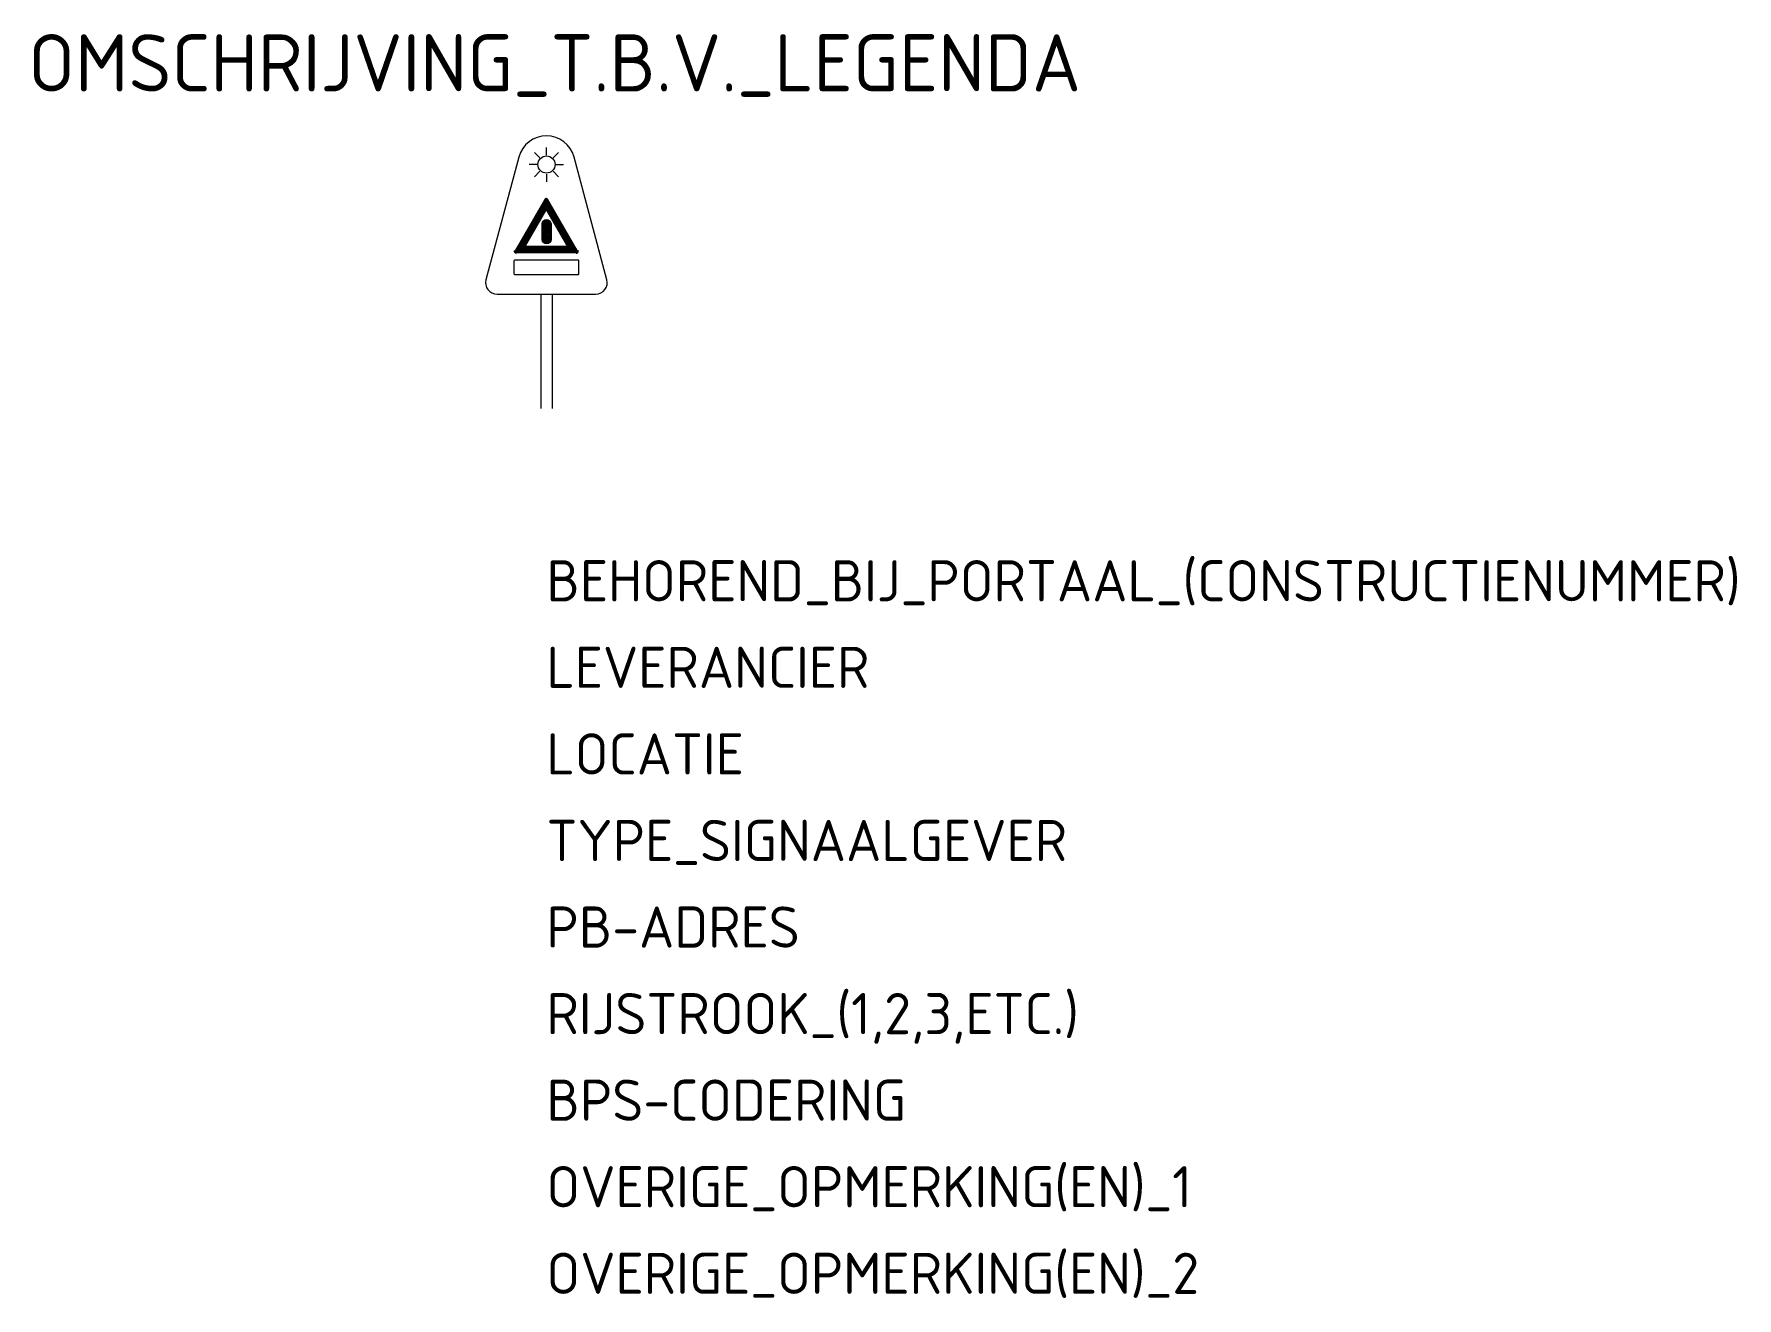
# Model space of a CAD drawing. Extents: x -22.4 to 52.1, y -38.9 to 16.4.
import ezdxf

# ---------------------------------------------------------------- set-up
doc = ezdxf.new("R2010")
doc.units = 0
doc.header["$LTSCALE"] = 10
doc.header["$MEASUREMENT"] = 0
doc.layers.get('0').update_dxf_attribs({"linetype": 'CONTINUOUS'})
doc.layers.add('N-WE-VW-TDI-T18', color=1, linetype='CONTINUOUS', lineweight=18)
doc.layers.add('N-WE-VW-TDI-T25', color=7, linetype='CONTINUOUS', lineweight=25)
doc.styles.add('NLCS-ISO', font='NLCS-ISO.ttf')

msp = doc.modelspace()

# ---------------------------------------------------------------- linework, layer by layer
at = {"color": 1}
for p, q in [((-1.4, 6.867), (-1.397, 6.889)), ((-1.4, 6.867), (-1.397, 6.889)), ((-1.397, 6.846), (-1.4, 6.867)), ((-1.397, 6.846), (-1.4, 6.867)), ((-1.398, 6.868), (-1.395, 6.89)), ((-1.398, 6.868), (-1.395, 6.89)), ((-1.395, 6.847), (-1.398, 6.868)), ((-1.395, 6.847), (-1.398, 6.868)), ((-1.397, 6.889), (-1.389, 6.908)), ((-1.397, 6.889), (-1.389, 6.908)), ((-1.388, 6.826), (-1.397, 6.846)), ((-1.388, 6.826), (-1.397, 6.846)), ((-1.395, 6.89), (-1.387, 6.91)), ((-1.395, 6.89), (-1.387, 6.91)), ((-1.387, 6.827), (-1.395, 6.847)), ((-1.387, 6.827), (-1.395, 6.847)), ((-1.375, 6.809), (-1.388, 6.826)), ((-1.375, 6.809), (-1.388, 6.826)), ((-1.374, 6.81), (-1.387, 6.827)), ((-1.374, 6.81), (-1.387, 6.827)), ((-1.358, 6.796), (-1.375, 6.809)), ((-1.358, 6.796), (-1.375, 6.809)), ((-1.356, 6.796), (-1.374, 6.81)), ((-1.356, 6.796), (-1.374, 6.81)), ((-1.338, 6.787), (-1.358, 6.796)), ((-1.337, 6.788), (-1.356, 6.796)), ((-1.337, 6.788), (-1.356, 6.796)), ((-1.316, 6.785), (-1.338, 6.787)), ((-1.316, 6.785), (-1.338, 6.787)), ((-1.315, 6.785), (-1.337, 6.788)), ((-1.315, 6.785), (-1.337, 6.788)), ((1.297, 6.785), (1.319, 6.788)), ((1.319, 6.788), (1.297, 6.785)), ((1.319, 6.788), (1.297, 6.785)), ((1.297, 6.785), (1.319, 6.788)), ((1.299, 6.785), (1.32, 6.787)), ((1.299, 6.785), (1.32, 6.787)), ((1.319, 6.788), (1.339, 6.796)), ((1.339, 6.796), (1.319, 6.788)), ((1.339, 6.796), (1.319, 6.788)), ((1.319, 6.788), (1.339, 6.796)), ((1.32, 6.787), (1.34, 6.796)), ((1.32, 6.787), (1.34, 6.796)), ((1.339, 6.796), (1.356, 6.81)), ((1.356, 6.81), (1.339, 6.796)), ((1.356, 6.81), (1.339, 6.796)), ((1.339, 6.796), (1.356, 6.81)), ((1.34, 6.796), (1.357, 6.809)), ((1.34, 6.796), (1.357, 6.809)), ((1.356, 6.81), (1.369, 6.827)), ((1.369, 6.827), (1.356, 6.81)), ((1.369, 6.827), (1.356, 6.81)), ((1.356, 6.81), (1.369, 6.827)), ((1.357, 6.809), (1.371, 6.826)), ((1.377, 6.89), (1.369, 6.91)), ((1.369, 6.91), (1.377, 6.89)), ((1.369, 6.91), (1.377, 6.89)), ((1.377, 6.89), (1.369, 6.91)), ((1.377, 6.847), (1.369, 6.827)), ((1.377, 6.847), (1.369, 6.827)), ((1.38, 6.889), (1.371, 6.908)), ((1.38, 6.889), (1.371, 6.908)), ((1.371, 6.826), (1.379, 6.846)), ((1.371, 6.826), (1.379, 6.846)), ((1.38, 6.868), (1.377, 6.89)), ((1.377, 6.89), (1.38, 6.868)), ((1.377, 6.89), (1.38, 6.868)), ((1.38, 6.868), (1.377, 6.89)), ((1.377, 6.847), (1.38, 6.868)), ((1.38, 6.868), (1.377, 6.847)), ((1.38, 6.868), (1.377, 6.847)), ((1.377, 6.847), (1.38, 6.868)), ((1.379, 6.846), (1.382, 6.867)), ((1.379, 6.846), (1.382, 6.867)), ((1.382, 6.867), (1.38, 6.889)), ((1.382, 6.867), (1.38, 6.889))]:
    msp.add_line(p, q, dxfattribs=at)
at = {"color": 0}
for p, q in [((-0.25, 5), (-0.25, 0)), ((0.25, 5), (0.25, 0))]:
    msp.add_line(p, q, dxfattribs=at)
at = {"color": 0, "flags": 128}
msp.add_lwpolyline([(-1.207, 10.99), (-2.644, 5.629, 0.493145), (-2.161, 5), (2.161, 5, 0.493145), (2.644, 5.629), (1.207, 10.99, 0.767327)], format="xyb", close=True, dxfattribs=at)
for points in [[(-0.292, 10.955), (-0.53, 11.194)], [(0, 11.076), (0, 11.414)], [(0.292, 10.955), (0.53, 11.194)], [(-0.412, 10.664), (-0.75, 10.664)], [(0.413, 10.664), (0.75, 10.664)], [(-0.292, 10.372), (-0.53, 10.133)], [(0, 10.251), (0, 9.914)], [(0.292, 10.372), (0.53, 10.133)]]:
    msp.add_lwpolyline(points, dxfattribs=at)
at = {"color": 1, "const_width": 0.33, "flags": 128}
for points in [[(-1.15, 6.989), (-0.009, 8.966)], [(-0.009, 8.966), (1.155, 6.95)], [(1.155, 6.95), (-1.022, 6.95)]]:
    msp.add_lwpolyline(points, dxfattribs=at)
at = {"color": 1, "const_width": 0.05, "flags": 128}
for points in [[(-0.059, 9.159, -0.567031), (0.041, 9.159, -0.567031)], [(-0.106, 8.059, -1.000027), (0.118, 8.059, -1), (-0.106, 8.059, -1)], [(-1.316, 6.81, -0.567031), (-1.367, 6.897, -0.567031)], [(-1.316, 6.81, -0.567031), (-1.367, 6.897, -0.567031)], [(1.298, 6.81, 0.567031), (1.349, 6.897, 0.567031)], [(1.298, 6.81, 0.567031), (1.349, 6.897, 0.567031)]]:
    msp.add_lwpolyline(points, format="xyb", dxfattribs=at)
at = {"color": 0, "const_width": 0.04, "flags": 128}
msp.add_lwpolyline([(-0.169, 7.395), (-0.168, 8.078, -0.901521), (0.181, 8.078), (0.182, 7.395, -0.999904)], format="xyb", close=True, dxfattribs=at)
at = {"color": 0, "flags": 128}
msp.add_lwpolyline([(-0.189, 7.395), (-0.188, 8.079, -0.906393), (0.201, 8.079), (0.202, 7.395, -0.999981), (-0.189, 7.395, 1.199074)], format="xyb", dxfattribs=at)
at = {"color": 0, "const_width": 0.02, "flags": 128}
for points in [[(0.155, 8.06), (0.152, 8.032), (0.144, 8.004), (0.13, 7.979), (0.112, 7.956), (0.089, 7.938), (0.064, 7.924), (0.036, 7.916), (0.008, 7.913), (-0.021, 7.916), (-0.048, 7.924), (-0.074, 7.938), (-0.096, 7.956), (-0.115, 7.979), (-0.128, 8.004), (-0.136, 8.032), (-0.139, 8.06), (-0.136, 8.089), (-0.128, 8.116), (-0.115, 8.142), (-0.096, 8.164), (-0.074, 8.183), (-0.048, 8.196), (-0.021, 8.204), (0.008, 8.207), (0.036, 8.204), (0.064, 8.196), (0.089, 8.183), (0.112, 8.164), (0.13, 8.142), (0.144, 8.116), (0.152, 8.089)], [(0.153, 7.395), (0.151, 7.366), (0.142, 7.339), (0.129, 7.313), (0.11, 7.291), (0.088, 7.272), (0.063, 7.259), (0.035, 7.251), (0.006, 7.248), (-0.022, 7.251), (-0.05, 7.259), (-0.075, 7.272), (-0.098, 7.291), (-0.116, 7.313), (-0.129, 7.339), (-0.138, 7.366), (-0.141, 7.395), (-0.138, 7.423), (-0.129, 7.451), (-0.116, 7.476), (-0.098, 7.499), (-0.075, 7.517), (-0.05, 7.531), (-0.022, 7.539), (0.006, 7.542), (0.035, 7.539), (0.063, 7.531), (0.088, 7.517), (0.11, 7.499), (0.129, 7.476), (0.142, 7.451), (0.151, 7.423)], [(0.155, 7.725), (0.152, 7.696), (0.144, 7.669), (0.13, 7.643), (0.112, 7.621), (0.089, 7.602), (0.064, 7.589), (0.036, 7.581), (0.008, 7.578), (-0.021, 7.581), (-0.048, 7.589), (-0.074, 7.602), (-0.096, 7.621), (-0.115, 7.643), (-0.128, 7.669), (-0.136, 7.696), (-0.139, 7.725), (-0.136, 7.753), (-0.128, 7.781), (-0.115, 7.806), (-0.096, 7.829), (-0.074, 7.847), (-0.048, 7.861), (-0.021, 7.869), (0.008, 7.872), (0.036, 7.869), (0.064, 7.861), (0.089, 7.847), (0.112, 7.829), (0.13, 7.806), (0.144, 7.781), (0.152, 7.753)]]:
    msp.add_lwpolyline(points, close=True, dxfattribs=at)
at = {"color": 2, "const_width": 0.05, "flags": 128}
msp.add_lwpolyline([(-0.106, 7.726, -1.000027), (0.118, 7.726, -1), (-0.106, 7.726, -1)], format="xyb", dxfattribs=at)
at = {"color": 3, "const_width": 0.05, "flags": 128}
msp.add_lwpolyline([(-0.106, 7.395, -1.000027), (0.118, 7.395, -1), (-0.106, 7.395, -1)], format="xyb", dxfattribs=at)
at = {"color": 0, "linetype": 'Continuous', "flags": 128}
msp.add_lwpolyline([(0, 6.482), (-1.39, 6.482, 0.414214), (-1.42, 6.452), (-1.42, 5.891, 0.414214), (-1.39, 5.861), (0, 5.861), (1.39, 5.861, 0.414214), (1.42, 5.891), (1.42, 6.452, 0.414214), (1.39, 6.482)], format="xyb", close=True, dxfattribs=at)
at = {"color": 0}
msp.add_circle((0, 10.664), 0.375, dxfattribs=at)
at = {"color": 1}
for points in [[(-0.159, 9.036), (-0.079, 9.174), (-0.009, 8.966), (-0.054, 9.167)], [(-0.061, 9.158), (0.043, 9.167), (-0.009, 8.955)], [(-0.061, 9.158), (0.043, 9.167), (-0.009, 8.955)], [(0.062, 9.173), (0.135, 9.047), (0.041, 9.16), (-0.009, 8.965)], [(0.002, 8.162), (-0.088, 8.107), (0.112, 8.109), (-0.082, 8.001)], [(0.112, 8.109), (-0.082, 8.001), (0.1, 7.992), (0.03, 7.951)], [(-1.389, 6.908), (-1.318, 7.034), (-1.367, 6.896), (-1.174, 6.951)], [(-1.315, 6.809), (-1.374, 6.894), (-1.165, 6.956)], [(-1.315, 6.809), (-1.374, 6.894), (-1.165, 6.956)], [(-1.159, 6.786), (-1.319, 6.785), (-1.175, 6.951), (-1.326, 6.811)], [(-1.293, 7.072, -11176.078), (-1.32, 7.031, -11176.078), (-1.022, 6.95, -11176.078), (-1.177, 6.945, -11176.078)], [(-1.15, 6.989), (-1.32, 7.031), (-1.022, 6.95), (-1.177, 6.945)], [(-1.177, 6.944), (-1.022, 6.95), (-1.161, 6.786), (-1.018, 6.785)], [(1.277, 7.07), (1.302, 7.031), (1.004, 6.95), (1.159, 6.945)], [(1.277, 7.07), (1.302, 7.031), (1.004, 6.95), (1.159, 6.945)], [(1.141, 6.786), (1.302, 6.785), (1.158, 6.951), (1.308, 6.811)], [(1.141, 6.786), (1.302, 6.785), (1.158, 6.951), (1.308, 6.811)], [(1.297, 6.809), (1.356, 6.894), (1.147, 6.956)], [(1.297, 6.809), (1.356, 6.894), (1.147, 6.956)], [(1.372, 6.908), (1.3, 7.034), (1.35, 6.896), (1.157, 6.951)], [(1.372, 6.908), (1.3, 7.034), (1.35, 6.896), (1.157, 6.951)]]:
    msp.add_solid(points, dxfattribs=at)
at = {"color": 0}
for points in [[(-0.121, 7.884), (-0.092, 7.836), (-0.166, 7.86), (-0.125, 7.792)], [(-0.166, 7.86), (-0.125, 7.792), (-0.159, 7.749), (-0.139, 7.745)], [(-0.157, 7.955), (-0.12, 7.982), (-0.165, 7.878), (-0.077, 7.938)], [(-0.165, 7.878), (-0.077, 7.938), (-0.144, 7.849), (-0.038, 7.919)], [(-0.162, 7.715), (-0.141, 7.718), (-0.152, 7.676), (-0.134, 7.681)], [(-0.158, 7.58), (-0.136, 7.579), (-0.16, 7.546), (-0.136, 7.543)], [(-0.152, 7.754), (-0.141, 7.753), (-0.158, 7.733), (-0.142, 7.733)], [(-0.129, 7.505), (-0.118, 7.484), (-0.158, 7.485), (-0.131, 7.458)], [(-0.158, 7.485), (-0.131, 7.458), (-0.158, 7.41), (-0.138, 7.41)], [(-0.15, 8.058), (-0.142, 8.057), (-0.157, 7.955), (-0.12, 7.982)], [(-0.152, 7.676), (-0.134, 7.681), (-0.157, 7.621), (-0.11, 7.635)], [(-0.157, 7.621), (-0.11, 7.635), (-0.148, 7.561), (-0.081, 7.604)], [(-0.148, 7.561), (-0.081, 7.604), (-0.157, 7.518), (-0.036, 7.581)], [(-0.157, 7.519), (-0.041, 7.585), (-0.156, 7.479), (0.003, 7.573)], [(-0.1, 7.527), (-0.076, 7.518), (-0.129, 7.505), (-0.118, 7.484)], [(-0.04, 7.916), (-0.044, 7.867), (-0.121, 7.884), (-0.092, 7.836)], [(-0.058, 7.549), (-0.048, 7.536), (-0.003, 7.573), (0.003, 7.547)], [(-0.048, 7.92), (-0.053, 7.87), (0.044, 7.917), (0.046, 7.871)], [(-0.003, 7.573), (0.003, 7.547), (0.05, 7.578), (0.051, 7.54)], [(0.044, 7.917), (0.046, 7.871), (0.109, 7.95), (0.106, 7.838)], [(0.05, 7.578), (0.051, 7.54), (0.098, 7.606), (0.097, 7.511)], [(0.098, 7.606), (0.097, 7.511), (0.13, 7.64), (0.129, 7.48)], [(0.109, 7.95), (0.106, 7.838), (0.138, 7.988), (0.136, 7.809)], [(0.13, 7.64), (0.129, 7.48), (0.147, 7.678), (0.143, 7.457)], [(0.138, 7.988), (0.136, 7.809), (0.17, 8.054), (0.176, 7.745)], [(0.147, 7.678), (0.143, 7.457), (0.166, 7.704), (0.174, 7.414)], [(0.149, 7.769), (0.162, 7.791), (0.155, 7.758), (0.171, 7.747)], [(0.151, 7.444), (0.166, 7.442), (0.157, 7.414), (0.172, 7.414)]]:
    msp.add_solid(points, dxfattribs=at)
at = {"color": 2}
for points in [[(0.002, 7.828), (-0.088, 7.774), (0.112, 7.775), (-0.082, 7.667)], [(0.112, 7.775), (-0.082, 7.667), (0.1, 7.658), (0.03, 7.617)]]:
    msp.add_solid(points, dxfattribs=at)
at = {"color": 3}
for points in [[(0.002, 7.497), (-0.088, 7.443), (0.112, 7.444), (-0.082, 7.336)], [(0.112, 7.444), (-0.082, 7.336), (0.1, 7.327), (0.03, 7.286)]]:
    msp.add_solid(points, dxfattribs=at)

# ---------------------------------------------------------------- texts
at = {"layer": 'N-WE-VW-TDI-T18', "linetype": 'ByBlock', "style": 'NLCS-ISO', "flags": 1}
for tag, p, s in [('BEHOREND_BIJ_PORTAAL_(CONSTRUCTIENUMMER)', (0, -8.431), ''), ('LEVERANCIER', (0, -12.215), ''), ('LOCATIE', (0, -16), ''), ('TYPE_SIGNAALGEVER', (0, -19.784), 'MSI-RS 3.2'), ('PB-ADRES', (0, -23.569), ''), ('RIJSTROOK_(1,2,3,ETC.)', (0, -27.353), ''), ('BPS-CODERING', (0, -31.138), ''), ('OVERIGE_OPMERKING(EN)_1', (0, -34.922), ''), ('OVERIGE_OPMERKING(EN)_2', (0, -38.707), '')]:
    msp.add_attdef(tag, p, s, height=1.8, dxfattribs=at)
at = {"layer": 'N-WE-VW-TDI-T25', "linetype": 'ByBlock', "style": 'NLCS-ISO'}
msp.add_attdef('OMSCHRIJVING_T.B.V._LEGENDA', (-22.662, 13.861), 'VOORWAARSCHUWINGSSEIN', height=2.5, dxfattribs=at)

doc.saveas('drawing.dxf')
